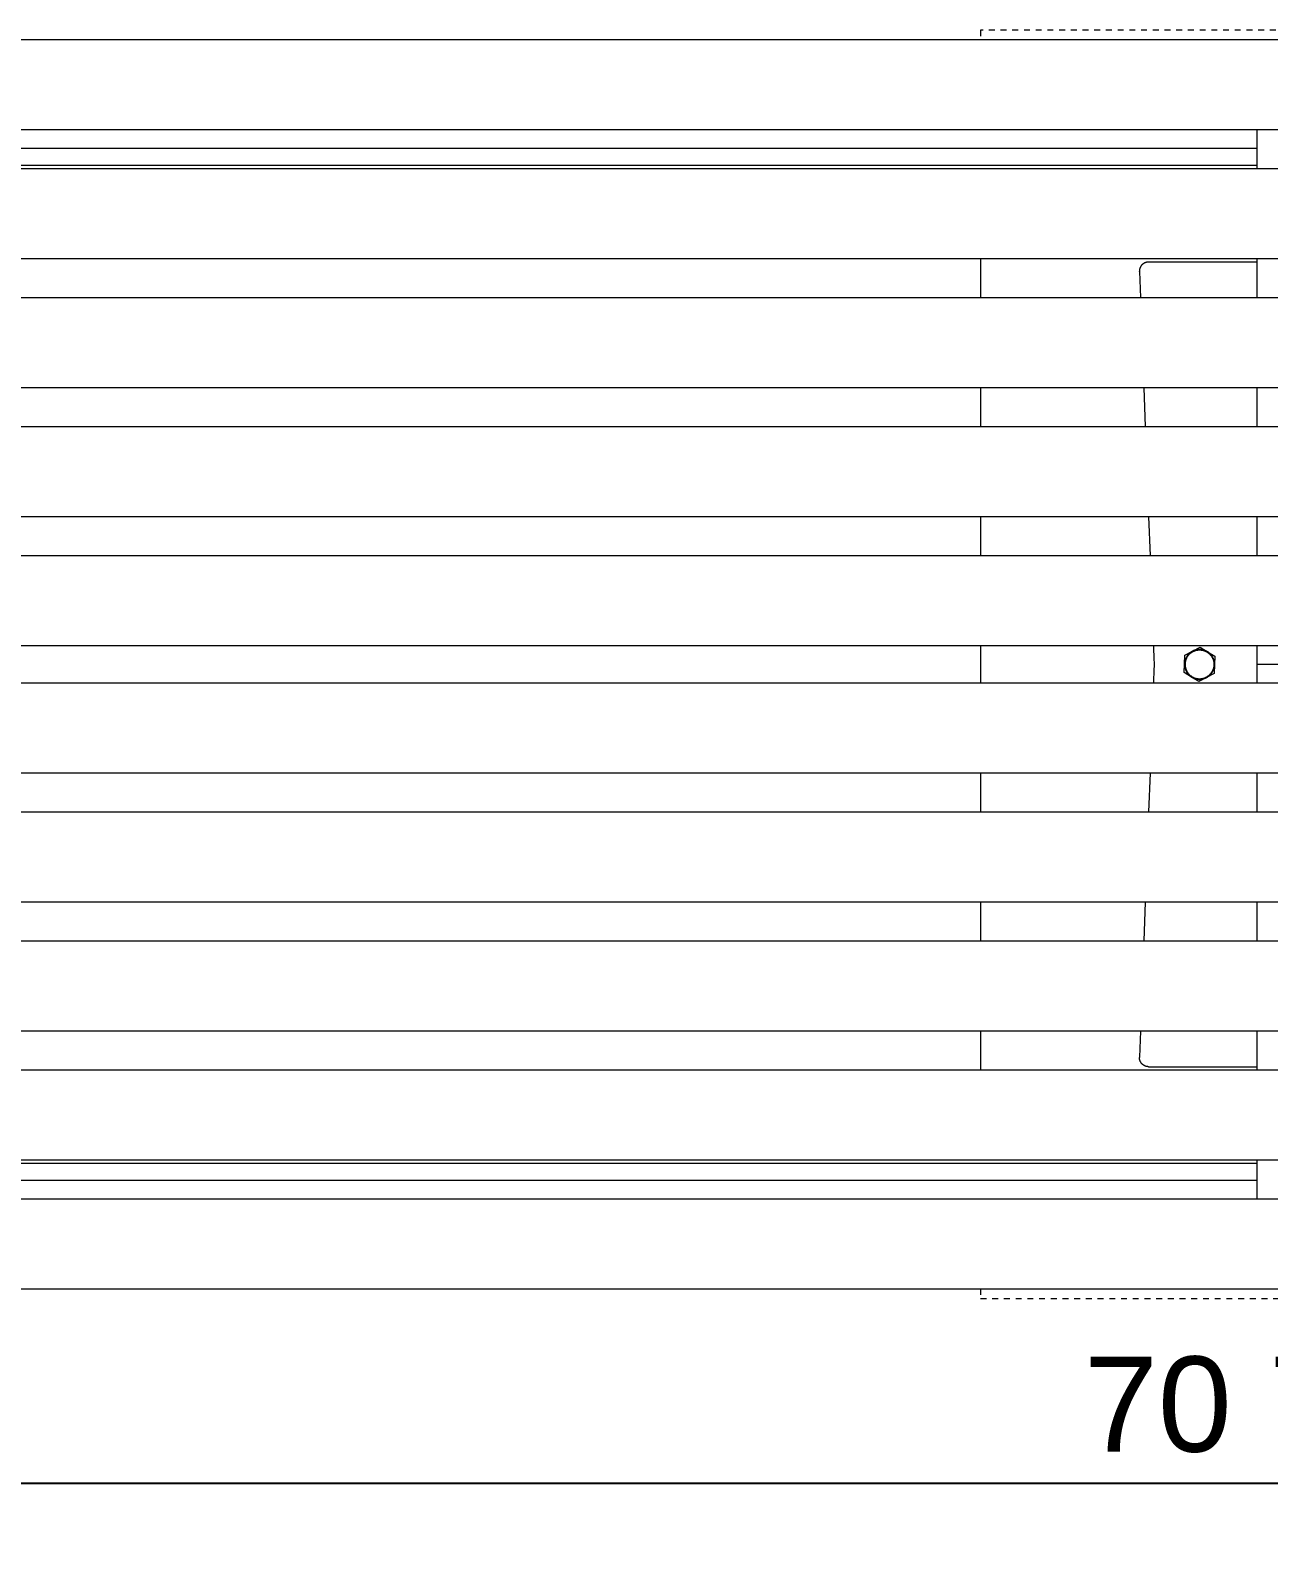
# Model space of a CAD drawing. Header units: inches. Extents: x 1 to 179, y 2 to 121.
# Drawn here: x 25.92 to 47.07, y 49.39 to 75.28 of the extents above; entities that cross this region are included whole.
import ezdxf

# ---------------------------------------------------------------- set-up
doc = ezdxf.new("R2010")
doc.units = ezdxf.units.IN
doc.linetypes.add('HIDDEN', pattern=[1.905, 1.27, -0.635])
for name, color, linetype, lineweight in [('ZANO_R', 7, 'Continuous', 0), ('ZANO_R_przerywana', 250, 'HIDDEN', 0), ('ZANO_W', 1, 'Continuous', 0)]:
    doc.layers.add(name, color=color, linetype=linetype, lineweight=lineweight)
doc.styles.get("Standard").update_dxf_attribs({"font": 'arial.ttf'})
doc.dimstyles.new('amerykanie', dxfattribs={"dimtxt": 50, "dimasz": 50, "dimexe": 0.5, "dimexo": 0.5, "dimgap": 1, "dimtad": 1, "dimdec": 0, "dimzin": 0, "dimlunit": 5, "dimtxsty": 'Standard', "dimcen": 0.09, "dimclrd": 1, "dimclre": 1, "dimclrt": 1, "dimazin": 0, "dimtfac": 1, "dimtdec": 0, "dimtmove": 0, "dimatfit": 3, "dimfxl": 1, "dimtzin": 0, "dimarcsym": 1})

# ---------------------------------------------------------------- blocks, each defined once
blk = doc.blocks.new('*D404')
at = {"layer": 'ZANO_W', "color": 1, "lineweight": -2}
for p, q in [((11.639, 53.528), (11.639, 49.969)), ((82.505, 53.528), (82.505, 49.969)), ((12.639, 50.469), (81.505, 50.469))]:
    blk.add_line(p, q, dxfattribs=at)
at = {"layer": 'ZANO_W', "color": 1}
for points in [[(12.639, 50.636), (12.639, 50.302), (11.639, 50.469)], [(81.505, 50.302), (81.505, 50.636), (82.505, 50.469)]]:
    blk.add_solid(points, dxfattribs=at)
at = {"layer": 'ZANO_W', "color": 1, "insert": (47.072, 51.809), "char_height": 1.625, "attachment_point": 5}
blk.add_mtext('70 7/8', dxfattribs=at)

msp = doc.modelspace()

# ---------------------------------------------------------------- linework, layer by layer
at = {"layer": 'ZANO_R'}
for p, q in [((11.83556, 75.12054), (82.30796, 75.12054)), ((82.30796, 73.57891), (11.83556, 73.57891)), ((46.87491, 72.91778), (46.87491, 73.57891)), ((46.87491, 73.26164), (14.39462, 73.26164)), ((11.83556, 72.91778), (82.30796, 72.91778)), ((46.87491, 72.96846), (14.39462, 72.96846)), ((82.30796, 71.37615), (11.83556, 71.37615)), ((42.15051, 71.37615), (42.15051, 70.71503)), ((44.86907, 71.20753), (44.86771, 71.20233)), ((44.87061, 71.21268), (44.86907, 71.20753)), ((44.87232, 71.21778), (44.87061, 71.21268)), ((44.87421, 71.22282), (44.87232, 71.21778)), ((44.87627, 71.22778), (44.87421, 71.22282)), ((44.8785, 71.23268), (44.87627, 71.22778)), ((44.88089, 71.23749), (44.8785, 71.23268)), ((44.88344, 71.24223), (44.88089, 71.23749)), ((44.88616, 71.24687), (44.88344, 71.24223)), ((44.88903, 71.25141), (44.88616, 71.24687)), ((44.89206, 71.25586), (44.88903, 71.25141)), ((44.89523, 71.2602), (44.89206, 71.25586)), ((44.89855, 71.26443), (44.89523, 71.2602)), ((44.90202, 71.26854), (44.89855, 71.26443)), ((44.90562, 71.27253), (44.90202, 71.26854)), ((44.90936, 71.2764), (44.90562, 71.27253)), ((44.91322, 71.28014), (44.90936, 71.2764)), ((44.91722, 71.28374), (44.91322, 71.28014)), ((44.92133, 71.2872), (44.91722, 71.28374)), ((44.92556, 71.29052), (44.92133, 71.2872)), ((44.9299, 71.2937), (44.92556, 71.29052)), ((44.93434, 71.29673), (44.9299, 71.2937)), ((44.93889, 71.2996), (44.93434, 71.29673)), ((44.94353, 71.30231), (44.93889, 71.2996)), ((44.94826, 71.30487), (44.94353, 71.30231)), ((44.95308, 71.30726), (44.94826, 71.30487)), ((44.95797, 71.30949), (44.95308, 71.30726)), ((44.96294, 71.31154), (44.95797, 71.30949)), ((44.96798, 71.31343), (44.96294, 71.31154)), ((44.97307, 71.31515), (44.96798, 71.31343)), ((44.97822, 71.31668), (44.97307, 71.31515)), ((44.98343, 71.31805), (44.97822, 71.31668)), ((44.98867, 71.31923), (44.98343, 71.31805)), ((44.99395, 71.32023), (44.98867, 71.31923)), ((44.99927, 71.32106), (44.99395, 71.32023)), ((45.00461, 71.3217), (44.99927, 71.32106)), ((45.00997, 71.32216), (45.00461, 71.3217)), ((45.01534, 71.32243), (45.00997, 71.32216)), ((45.02071, 71.32252), (45.01534, 71.32243)), ((46.87491, 71.32252), (45.02071, 71.32252)), ((46.87491, 70.71503), (46.87491, 71.37615)), ((44.86332, 71.17042), (44.86323, 71.16504)), ((44.86326, 71.16208), (44.86323, 71.16504)), ((44.86334, 71.15913), (44.86326, 71.16208)), ((44.8636, 71.17579), (44.86332, 71.17042)), ((44.86334, 71.15913), (44.88004, 70.71503)), ((44.86406, 71.18115), (44.8636, 71.17579)), ((44.8647, 71.18649), (44.86406, 71.18115)), ((44.86552, 71.1918), (44.8647, 71.18649)), ((44.86653, 71.19708), (44.86552, 71.1918)), ((44.86771, 71.20233), (44.86653, 71.19708)), ((11.83556, 70.71503), (82.30796, 70.71503)), ((82.30796, 69.1734), (11.83556, 69.1734)), ((42.15051, 69.1734), (42.15051, 68.51227)), ((44.93802, 69.1734), (44.96288, 68.51227)), ((46.87491, 68.51227), (46.87491, 69.1734)), ((11.83556, 68.51227), (82.30796, 68.51227)), ((82.30796, 66.97064), (11.83556, 66.97064)), ((42.15051, 66.97064), (42.15051, 66.30951)), ((45.02086, 66.97064), (45.04572, 66.30951)), ((46.87491, 66.30951), (46.87491, 66.97064)), ((11.83556, 66.30951), (82.30796, 66.30951)), ((82.30796, 64.76788), (11.83556, 64.76788)), ((42.15051, 64.76788), (42.15051, 64.13752)), ((45.1037, 64.76788), (45.11278, 64.52643)), ((45.77166, 64.679), (45.90246, 64.74771)), ((45.90246, 64.74771), (46.02736, 64.66878)), ((46.87491, 64.4527), (46.87491, 64.76788)), ((45.11278, 64.52643), (45.11382, 64.48944)), ((45.11382, 64.48944), (45.11417, 64.45245)), ((45.63496, 64.46267), (45.64086, 64.6103)), ((45.63623, 64.47991), (45.63545, 64.4713)), ((45.63731, 64.48848), (45.63623, 64.47991)), ((45.63867, 64.49702), (45.63731, 64.48848)), ((45.64032, 64.5055), (45.63867, 64.49702)), ((45.64225, 64.51393), (45.64032, 64.5055)), ((45.64086, 64.6103), (45.77166, 64.679)), ((45.64447, 64.52228), (45.64225, 64.51393)), ((45.64697, 64.53056), (45.64447, 64.52228)), ((45.64636, 64.48181), (45.6455, 64.47345)), ((45.6475, 64.49014), (45.64636, 64.48181)), ((45.64975, 64.53875), (45.64697, 64.53056)), ((45.64893, 64.49841), (45.6475, 64.49014)), ((45.65064, 64.50664), (45.64893, 64.49841)), ((45.6528, 64.54683), (45.64975, 64.53875)), ((45.65263, 64.5148), (45.65064, 64.50664)), ((45.6549, 64.52289), (45.65263, 64.5148)), ((45.65612, 64.55481), (45.6528, 64.54683)), ((45.65744, 64.5309), (45.6549, 64.52289)), ((45.65971, 64.56268), (45.65612, 64.55481)), ((45.66026, 64.53882), (45.65744, 64.5309)), ((45.66357, 64.57041), (45.65971, 64.56268)), ((45.66334, 64.54664), (45.66026, 64.53882)), ((45.66669, 64.55434), (45.66334, 64.54664)), ((45.66768, 64.57802), (45.66357, 64.57041)), ((45.6703, 64.56193), (45.66669, 64.55434)), ((45.67205, 64.58547), (45.66768, 64.57802)), ((45.67416, 64.56939), (45.6703, 64.56193)), ((45.67667, 64.59278), (45.67205, 64.58547)), ((45.67828, 64.57671), (45.67416, 64.56939)), ((45.68153, 64.59993), (45.67667, 64.59278)), ((45.68265, 64.58389), (45.67828, 64.57671)), ((45.68663, 64.60691), (45.68153, 64.59993)), ((45.68265, 64.58389), (45.68726, 64.59092)), ((45.69196, 64.61371), (45.68663, 64.60691)), ((45.68726, 64.59092), (45.6921, 64.59778)), ((45.69752, 64.62033), (45.69196, 64.61371)), ((45.6921, 64.59778), (45.69718, 64.60447)), ((45.69718, 64.60447), (45.70248, 64.61099)), ((45.7033, 64.62676), (45.69752, 64.62033)), ((45.70248, 64.61099), (45.70801, 64.61732)), ((45.7093, 64.63299), (45.7033, 64.62676)), ((45.70801, 64.61732), (45.71374, 64.62346)), ((45.7155, 64.63901), (45.7093, 64.63299)), ((45.71374, 64.62346), (45.71968, 64.6294)), ((45.7219, 64.64482), (45.7155, 64.63901)), ((45.71968, 64.6294), (45.72582, 64.63514)), ((45.72849, 64.65041), (45.7219, 64.64482)), ((45.72582, 64.63514), (45.73216, 64.64066)), ((45.73527, 64.65577), (45.72849, 64.65041)), ((45.73216, 64.64066), (45.73867, 64.64596)), ((45.74223, 64.66091), (45.73527, 64.65577)), ((45.73867, 64.64596), (45.74537, 64.65104)), ((45.74935, 64.6658), (45.74223, 64.66091)), ((45.74537, 64.65104), (45.75224, 64.65588)), ((45.75664, 64.67045), (45.74935, 64.6658)), ((45.75224, 64.65588), (45.75926, 64.66049)), ((45.76408, 64.67485), (45.75664, 64.67045)), ((45.75926, 64.66049), (45.76644, 64.66485)), ((45.77166, 64.679), (45.76408, 64.67485)), ((45.76644, 64.66485), (45.77376, 64.66897)), ((45.77938, 64.68289), (45.77166, 64.679)), ((45.77376, 64.66897), (45.78123, 64.67284)), ((45.78723, 64.68652), (45.77938, 64.68289)), ((45.78123, 64.67284), (45.78881, 64.67644)), ((45.79519, 64.68988), (45.78723, 64.68652)), ((45.78881, 64.67644), (45.79652, 64.67979)), ((45.80326, 64.69297), (45.79519, 64.68988)), ((45.79652, 64.67979), (45.80434, 64.68287)), ((45.81144, 64.69578), (45.80326, 64.69297)), ((45.80434, 64.68287), (45.81225, 64.68569)), ((45.8197, 64.69832), (45.81144, 64.69578)), ((45.81225, 64.68569), (45.82026, 64.68823)), ((45.82804, 64.70058), (45.8197, 64.69832)), ((45.82026, 64.68823), (45.82835, 64.69049)), ((45.83646, 64.70255), (45.82804, 64.70058)), ((45.82835, 64.69049), (45.83652, 64.69248)), ((45.84494, 64.70424), (45.83646, 64.70255)), ((45.83652, 64.69248), (45.84474, 64.69419)), ((45.84474, 64.69419), (45.85302, 64.69562)), ((45.85347, 64.70564), (45.84494, 64.70424)), ((45.85302, 64.69562), (45.86135, 64.69676)), ((45.86204, 64.70675), (45.85347, 64.70564)), ((45.86135, 64.69676), (45.86971, 64.69762)), ((45.87065, 64.70757), (45.86204, 64.70675)), ((45.86971, 64.69762), (45.87809, 64.69819)), ((45.87927, 64.7081), (45.87065, 64.70757)), ((45.87809, 64.69819), (45.88648, 64.69848)), ((45.88792, 64.70834), (45.87927, 64.7081)), ((45.88648, 64.69848), (45.89489, 64.69848)), ((45.89656, 64.70829), (45.88792, 64.70834)), ((45.89489, 64.69848), (45.90328, 64.69819)), ((45.9052, 64.70794), (45.89656, 64.70829)), ((45.90328, 64.69819), (45.91167, 64.69761)), ((45.91382, 64.7073), (45.9052, 64.70794)), ((45.91167, 64.69761), (45.92002, 64.69675)), ((45.92241, 64.70638), (45.91382, 64.7073)), ((45.92002, 64.69675), (45.92835, 64.69561)), ((45.93097, 64.70516), (45.92241, 64.70638)), ((45.92835, 64.69561), (45.93663, 64.69418)), ((45.93948, 64.70365), (45.93097, 64.70516)), ((45.93663, 64.69418), (45.94485, 64.69247)), ((45.94794, 64.70186), (45.93948, 64.70365)), ((45.94485, 64.69247), (45.95302, 64.69048)), ((45.95633, 64.69979), (45.94794, 64.70186)), ((45.95302, 64.69048), (45.96111, 64.68821)), ((45.96465, 64.69743), (45.95633, 64.69979)), ((45.96111, 64.68821), (45.96912, 64.68567)), ((45.97288, 64.69479), (45.96465, 64.69743)), ((45.96912, 64.68567), (45.97703, 64.68286)), ((45.98101, 64.69187), (45.97288, 64.69479)), ((45.97703, 64.68286), (45.98485, 64.67977)), ((45.98905, 64.68869), (45.98101, 64.69187)), ((45.98485, 64.67977), (45.99255, 64.67642)), ((45.99697, 64.68523), (45.98905, 64.68869)), ((45.99255, 64.67642), (46.00014, 64.67282)), ((46.00477, 64.6815), (45.99697, 64.68523)), ((46.00014, 64.67282), (46.0076, 64.66895)), ((46.01244, 64.67752), (46.00477, 64.6815)), ((46.0076, 64.66895), (46.01492, 64.66483)), ((46.01998, 64.67328), (46.01244, 64.67752)), ((46.01492, 64.66483), (46.0221, 64.66046)), ((46.02736, 64.66878), (46.01998, 64.67328)), ((46.0221, 64.66046), (46.02913, 64.65586)), ((46.02736, 64.66878), (46.15226, 64.58986)), ((46.03459, 64.66404), (46.02736, 64.66878)), ((46.02913, 64.65586), (46.03599, 64.65101)), ((46.04165, 64.65906), (46.03459, 64.66404)), ((46.03599, 64.65101), (46.04269, 64.64593)), ((46.04855, 64.65384), (46.04165, 64.65906)), ((46.04269, 64.64593), (46.0492, 64.64063)), ((46.05526, 64.6484), (46.04855, 64.65384)), ((46.0492, 64.64063), (46.05554, 64.63511)), ((46.06178, 64.64273), (46.05526, 64.6484)), ((46.05554, 64.63511), (46.06168, 64.62937)), ((46.06168, 64.62937), (46.06762, 64.62343)), ((46.06811, 64.63684), (46.06178, 64.64273)), ((46.06762, 64.62343), (46.07335, 64.61729)), ((46.07424, 64.63074), (46.06811, 64.63684)), ((46.07335, 64.61729), (46.07887, 64.61095)), ((46.08015, 64.62444), (46.07424, 64.63074)), ((46.07887, 64.61095), (46.08417, 64.60444)), ((46.08585, 64.61794), (46.08015, 64.62444)), ((46.08417, 64.60444), (46.08925, 64.59774)), ((46.09133, 64.61125), (46.08585, 64.61794)), ((46.08925, 64.59774), (46.09409, 64.59088)), ((46.09658, 64.60439), (46.09133, 64.61125)), ((46.09409, 64.59088), (46.0987, 64.58385)), ((46.1016, 64.59734), (46.09658, 64.60439)), ((46.0987, 64.58385), (46.10307, 64.57667)), ((46.10637, 64.59014), (46.1016, 64.59734)), ((46.10307, 64.57667), (46.10718, 64.56935)), ((46.1109, 64.58277), (46.10637, 64.59014)), ((46.10718, 64.56935), (46.11105, 64.56189)), ((46.11517, 64.57526), (46.1109, 64.58277)), ((46.11105, 64.56189), (46.11466, 64.5543)), ((46.11466, 64.5543), (46.118, 64.54659)), ((46.11919, 64.56761), (46.11517, 64.57526)), ((46.118, 64.54659), (46.12109, 64.53877)), ((46.12295, 64.55982), (46.11919, 64.56761)), ((46.12109, 64.53877), (46.1239, 64.53086)), ((46.12645, 64.55192), (46.12295, 64.55982)), ((46.1239, 64.53086), (46.12644, 64.52285)), ((46.12644, 64.52285), (46.12871, 64.51476)), ((46.12967, 64.5439), (46.12645, 64.55192)), ((46.12871, 64.51476), (46.13069, 64.50659)), ((46.13262, 64.53577), (46.12967, 64.5439)), ((46.13069, 64.50659), (46.1324, 64.49837)), ((46.1324, 64.49837), (46.13383, 64.49009)), ((46.1353, 64.52755), (46.13262, 64.53577)), ((46.13383, 64.49009), (46.13497, 64.48176)), ((46.13497, 64.48176), (46.13583, 64.47341)), ((46.1377, 64.51925), (46.1353, 64.52755)), ((46.13981, 64.51087), (46.1377, 64.51925)), ((46.14164, 64.50242), (46.13981, 64.51087)), ((46.14319, 64.49391), (46.14164, 64.50242)), ((46.14444, 64.48536), (46.14319, 64.49391)), ((46.14541, 64.47677), (46.14444, 64.48536)), ((46.14609, 64.46815), (46.14541, 64.47677)), ((46.15226, 64.58986), (46.14636, 64.44223)), ((45.11278, 64.37847), (45.10372, 64.13752)), ((45.11382, 64.41545), (45.11278, 64.37847)), ((45.11417, 64.45245), (45.11382, 64.41545)), ((45.62906, 64.31504), (45.63496, 64.46267)), ((45.75396, 64.23611), (45.62906, 64.31504)), ((45.63496, 64.46267), (45.63476, 64.45402)), ((45.63476, 64.45402), (45.63485, 64.44538)), ((45.63485, 64.44538), (45.63524, 64.43674)), ((45.63545, 64.4713), (45.63496, 64.46267)), ((45.63524, 64.43674), (45.63592, 64.42813)), ((45.63592, 64.42813), (45.63688, 64.41954)), ((45.63688, 64.41954), (45.63814, 64.41098)), ((45.63814, 64.41098), (45.63968, 64.40248)), ((45.63968, 64.40248), (45.64151, 64.39403)), ((45.64151, 64.39403), (45.64363, 64.38565)), ((45.64363, 64.38565), (45.64603, 64.37734)), ((45.64464, 64.45667), (45.64463, 64.44827)), ((45.64463, 64.44827), (45.64492, 64.43987)), ((45.64492, 64.46507), (45.64464, 64.45667)), ((45.6455, 64.47345), (45.64492, 64.46507)), ((45.64492, 64.43987), (45.64549, 64.43149)), ((45.64549, 64.43149), (45.64635, 64.42313)), ((45.64603, 64.37734), (45.6487, 64.36913)), ((45.64635, 64.42313), (45.6475, 64.41481)), ((45.6475, 64.41481), (45.64892, 64.40653)), ((45.6487, 64.36913), (45.65165, 64.361)), ((45.64892, 64.40653), (45.65063, 64.3983)), ((45.65063, 64.3983), (45.65262, 64.39014)), ((45.65165, 64.361), (45.65488, 64.35298)), ((45.65262, 64.39014), (45.65489, 64.38205)), ((45.65488, 64.35298), (45.65837, 64.34507)), ((45.65489, 64.38205), (45.65743, 64.37404)), ((45.65743, 64.37404), (45.66024, 64.36612)), ((45.65837, 64.34507), (45.66213, 64.33729)), ((45.66024, 64.36612), (45.66332, 64.35831)), ((45.66213, 64.33729), (45.66615, 64.32964)), ((45.66332, 64.35831), (45.66667, 64.3506)), ((45.66615, 64.32964), (45.67043, 64.32212)), ((45.66667, 64.3506), (45.67028, 64.34301)), ((45.67028, 64.34301), (45.67414, 64.33555)), ((45.67043, 64.32212), (45.67496, 64.31476)), ((45.67414, 64.33555), (45.67826, 64.32823)), ((45.67496, 64.31476), (45.67973, 64.30755)), ((45.67826, 64.32823), (45.68262, 64.32105)), ((45.67973, 64.30755), (45.68474, 64.30051)), ((45.68262, 64.32105), (45.68723, 64.31402)), ((45.68474, 64.30051), (45.68999, 64.29364)), ((45.68723, 64.31402), (45.69207, 64.30716)), ((45.68999, 64.29364), (45.69547, 64.28696)), ((45.69207, 64.30716), (45.69715, 64.30046)), ((45.69547, 64.28696), (45.70117, 64.28046)), ((45.69715, 64.30046), (45.70245, 64.29394)), ((45.70117, 64.28046), (45.70709, 64.27416)), ((45.70245, 64.29394), (45.70797, 64.28761)), ((45.70709, 64.27416), (45.71321, 64.26806)), ((45.70797, 64.28761), (45.71371, 64.28147)), ((45.71321, 64.26806), (45.71954, 64.26217)), ((45.71371, 64.28147), (45.71965, 64.27553)), ((45.71954, 64.26217), (45.72607, 64.2565)), ((45.71965, 64.27553), (45.72579, 64.26979)), ((45.72579, 64.26979), (45.73212, 64.26427)), ((45.72607, 64.2565), (45.73278, 64.25105)), ((45.73212, 64.26427), (45.73864, 64.25897)), ((45.73278, 64.25105), (45.73967, 64.24584)), ((45.73864, 64.25897), (45.74533, 64.25389)), ((45.73967, 64.24584), (45.74673, 64.24085)), ((45.74533, 64.25389), (45.7522, 64.24904)), ((45.74673, 64.24085), (45.75396, 64.23611)), ((45.7522, 64.24904), (45.75922, 64.24443)), ((45.87886, 64.15719), (45.75396, 64.23611)), ((45.75396, 64.23611), (45.76135, 64.23162)), ((45.75922, 64.24443), (45.7664, 64.24007)), ((45.76135, 64.23162), (45.76888, 64.22738)), ((45.7664, 64.24007), (45.77372, 64.23595)), ((45.76888, 64.22738), (45.77655, 64.22339)), ((45.77372, 64.23595), (45.78118, 64.23208)), ((45.77655, 64.22339), (45.78435, 64.21967)), ((45.78118, 64.23208), (45.78877, 64.22847)), ((45.78435, 64.21967), (45.79227, 64.21621)), ((45.78877, 64.22847), (45.79648, 64.22513)), ((45.79227, 64.21621), (45.80031, 64.21302)), ((45.79648, 64.22513), (45.80429, 64.22204)), ((45.80429, 64.22204), (45.81221, 64.21923)), ((45.81221, 64.21923), (45.82022, 64.21669)), ((45.82022, 64.21669), (45.82831, 64.21442)), ((46.00966, 64.2259), (45.87886, 64.15719)), ((45.95297, 64.21441), (45.96106, 64.21667)), ((45.96106, 64.21667), (45.96907, 64.21921)), ((45.96907, 64.21921), (45.97699, 64.22203)), ((45.97699, 64.22203), (45.9848, 64.22511)), ((45.9848, 64.22511), (45.99251, 64.22845)), ((45.98613, 64.21502), (45.9941, 64.21838)), ((45.99251, 64.22845), (46.0001, 64.23206)), ((45.9941, 64.21838), (46.00195, 64.22201)), ((46.0001, 64.23206), (46.00756, 64.23593)), ((46.00195, 64.22201), (46.00966, 64.2259)), ((46.00756, 64.23593), (46.01488, 64.24004)), ((46.14046, 64.2946), (46.00966, 64.2259)), ((46.00966, 64.2259), (46.01725, 64.23005)), ((46.01488, 64.24004), (46.02206, 64.24441)), ((46.01725, 64.23005), (46.02469, 64.23445)), ((46.02206, 64.24441), (46.02909, 64.24902)), ((46.02469, 64.23445), (46.03197, 64.2391)), ((46.02909, 64.24902), (46.03595, 64.25386)), ((46.03197, 64.2391), (46.0391, 64.24399)), ((46.03595, 64.25386), (46.04265, 64.25894)), ((46.0391, 64.24399), (46.04605, 64.24913)), ((46.04265, 64.25894), (46.04917, 64.26424)), ((46.04605, 64.24913), (46.05283, 64.25449)), ((46.04917, 64.26424), (46.0555, 64.26976)), ((46.05283, 64.25449), (46.05943, 64.26008)), ((46.0555, 64.26976), (46.06164, 64.27549)), ((46.05943, 64.26008), (46.06583, 64.26589)), ((46.06164, 64.27549), (46.06758, 64.28144)), ((46.06583, 64.26589), (46.07203, 64.27191)), ((46.06758, 64.28144), (46.07332, 64.28758)), ((46.07203, 64.27191), (46.07802, 64.27814)), ((46.07332, 64.28758), (46.07884, 64.29391)), ((46.07802, 64.27814), (46.0838, 64.28457)), ((46.07884, 64.29391), (46.08414, 64.30042)), ((46.0838, 64.28457), (46.08936, 64.29119)), ((46.08414, 64.30042), (46.08922, 64.30712)), ((46.08922, 64.30712), (46.09407, 64.31398)), ((46.08936, 64.29119), (46.0947, 64.29799)), ((46.09407, 64.31398), (46.09868, 64.32101)), ((46.0947, 64.29799), (46.0998, 64.30497)), ((46.10304, 64.32819), (46.09868, 64.32101)), ((46.0998, 64.30497), (46.10466, 64.31212)), ((46.10716, 64.33551), (46.10304, 64.32819)), ((46.10466, 64.31212), (46.10928, 64.31942)), ((46.11103, 64.34297), (46.10716, 64.33551)), ((46.10928, 64.31942), (46.11364, 64.32688)), ((46.11464, 64.35056), (46.11103, 64.34297)), ((46.11364, 64.32688), (46.11776, 64.33449)), ((46.11799, 64.35826), (46.11464, 64.35056)), ((46.11776, 64.33449), (46.12161, 64.34222)), ((46.12107, 64.36608), (46.11799, 64.35826)), ((46.12388, 64.374), (46.12107, 64.36608)), ((46.12161, 64.34222), (46.1252, 64.35009)), ((46.12643, 64.382), (46.12388, 64.374)), ((46.1252, 64.35009), (46.12853, 64.35807)), ((46.12869, 64.39009), (46.12643, 64.382)), ((46.12853, 64.35807), (46.13158, 64.36615)), ((46.13068, 64.39826), (46.12869, 64.39009)), ((46.13239, 64.40648), (46.13068, 64.39826)), ((46.13158, 64.36615), (46.13436, 64.37434)), ((46.13382, 64.41476), (46.13239, 64.40648)), ((46.13497, 64.42309), (46.13382, 64.41476)), ((46.13436, 64.37434), (46.13685, 64.38261)), ((46.13583, 64.43144), (46.13497, 64.42309)), ((46.13583, 64.47341), (46.1364, 64.46502)), ((46.1364, 64.43983), (46.13583, 64.43144)), ((46.1364, 64.46502), (46.13669, 64.45663)), ((46.13669, 64.44822), (46.1364, 64.43983)), ((46.13669, 64.45663), (46.13669, 64.44822)), ((46.13685, 64.38261), (46.13907, 64.39097)), ((46.13907, 64.39097), (46.14101, 64.39939)), ((46.14636, 64.44223), (46.14046, 64.2946)), ((46.14101, 64.39939), (46.14266, 64.40788)), ((46.14266, 64.40788), (46.14402, 64.41642)), ((46.14402, 64.41642), (46.14509, 64.42499)), ((46.14509, 64.42499), (46.14587, 64.4336)), ((46.14587, 64.4336), (46.14636, 64.44223)), ((46.14647, 64.45952), (46.14609, 64.46815)), ((46.14636, 64.44223), (46.14656, 64.45087)), ((46.14656, 64.45087), (46.14647, 64.45952)), ((46.87491, 64.13752), (46.87491, 64.4527)), ((47.26861, 64.4527), (46.87491, 64.4527)), ((11.83556, 64.13752), (82.30796, 64.13752)), ((45.80031, 64.21302), (45.80845, 64.21011)), ((45.80845, 64.21011), (45.81668, 64.20747)), ((45.81668, 64.20747), (45.825, 64.20511)), ((45.825, 64.20511), (45.83339, 64.20304)), ((45.82831, 64.21442), (45.83647, 64.21243)), ((45.83339, 64.20304), (45.84184, 64.20124)), ((45.83647, 64.21243), (45.8447, 64.21072)), ((45.84184, 64.20124), (45.85035, 64.19974)), ((45.8447, 64.21072), (45.85298, 64.20929)), ((45.85035, 64.19974), (45.85891, 64.19852)), ((45.85298, 64.20929), (45.8613, 64.20814)), ((45.85891, 64.19852), (45.86751, 64.19759)), ((45.8613, 64.20814), (45.86966, 64.20728)), ((45.86751, 64.19759), (45.87613, 64.19696)), ((45.86966, 64.20728), (45.87804, 64.20671)), ((45.87613, 64.19696), (45.88477, 64.19661)), ((45.87804, 64.20671), (45.88644, 64.20642)), ((45.88477, 64.19661), (45.89341, 64.19656)), ((45.88644, 64.20642), (45.89484, 64.20642)), ((45.89341, 64.19656), (45.90205, 64.1968)), ((45.89484, 64.20642), (45.90324, 64.20671)), ((45.90205, 64.1968), (45.91068, 64.19733)), ((45.90324, 64.20671), (45.91162, 64.20728)), ((45.91068, 64.19733), (45.91928, 64.19815)), ((45.91162, 64.20728), (45.91998, 64.20814)), ((45.91928, 64.19815), (45.92786, 64.19926)), ((45.91998, 64.20814), (45.9283, 64.20928)), ((45.92786, 64.19926), (45.93639, 64.20066)), ((45.9283, 64.20928), (45.93658, 64.21071)), ((45.93639, 64.20066), (45.94486, 64.20235)), ((45.93658, 64.21071), (45.94481, 64.21242)), ((45.94481, 64.21242), (45.95297, 64.21441)), ((45.94486, 64.20235), (45.95328, 64.20432)), ((45.95328, 64.20432), (45.96162, 64.20658)), ((45.96162, 64.20658), (45.96989, 64.20912)), ((45.96989, 64.20912), (45.97806, 64.21193)), ((45.97806, 64.21193), (45.98613, 64.21502)), ((82.30796, 62.59589), (11.83556, 62.59589)), ((42.15051, 62.59589), (42.15051, 61.93476)), ((45.04574, 62.59589), (45.02088, 61.93476)), ((46.87491, 61.93476), (46.87491, 62.59589)), ((11.83556, 61.93476), (82.30796, 61.93476)), ((82.30796, 60.39314), (11.83556, 60.39314)), ((42.15051, 60.39314), (42.15051, 59.73201)), ((44.9629, 60.39314), (44.93804, 59.73201)), ((46.87491, 59.73201), (46.87491, 60.39314)), ((11.83556, 59.73201), (82.30796, 59.73201)), ((82.30796, 58.19038), (11.83556, 58.19038)), ((42.15051, 58.19038), (42.15051, 57.52925)), ((44.88006, 58.19038), (44.86334, 57.74577)), ((46.87491, 57.52925), (46.87491, 58.19038)), ((44.86326, 57.74281), (44.86323, 57.73985)), ((44.86334, 57.74577), (44.86326, 57.74281)), ((11.83556, 57.52925), (82.30796, 57.52925)), ((44.86332, 57.73448), (44.86323, 57.73985)), ((44.8636, 57.72911), (44.86332, 57.73448)), ((44.86406, 57.72375), (44.8636, 57.72911)), ((44.8647, 57.71841), (44.86406, 57.72375)), ((44.86552, 57.7131), (44.8647, 57.71841)), ((44.86653, 57.70781), (44.86552, 57.7131)), ((44.86771, 57.70257), (44.86653, 57.70781)), ((44.86907, 57.69737), (44.86771, 57.70257)), ((44.87061, 57.69221), (44.86907, 57.69737)), ((44.87232, 57.68712), (44.87061, 57.69221)), ((44.87421, 57.68208), (44.87232, 57.68712)), ((44.87627, 57.67711), (44.87421, 57.68208)), ((44.8785, 57.67222), (44.87627, 57.67711)), ((44.88089, 57.6674), (44.8785, 57.67222)), ((44.88344, 57.66267), (44.88089, 57.6674)), ((44.88616, 57.65803), (44.88344, 57.66267)), ((44.88903, 57.65348), (44.88616, 57.65803)), ((44.89206, 57.64904), (44.88903, 57.65348)), ((44.89523, 57.6447), (44.89206, 57.64904)), ((44.89855, 57.64047), (44.89523, 57.6447)), ((44.90202, 57.63636), (44.89855, 57.64047)), ((44.90562, 57.63237), (44.90202, 57.63636)), ((44.90936, 57.6285), (44.90562, 57.63237)), ((44.91322, 57.62476), (44.90936, 57.6285)), ((44.91722, 57.62116), (44.91322, 57.62476)), ((44.92133, 57.6177), (44.91722, 57.62116)), ((44.92556, 57.61437), (44.92133, 57.6177)), ((44.9299, 57.6112), (44.92556, 57.61437)), ((44.93434, 57.60817), (44.9299, 57.6112)), ((44.93889, 57.6053), (44.93434, 57.60817)), ((44.94353, 57.60259), (44.93889, 57.6053)), ((44.94826, 57.60003), (44.94353, 57.60259)), ((44.95308, 57.59764), (44.94826, 57.60003)), ((44.95797, 57.59541), (44.95308, 57.59764)), ((44.96294, 57.59335), (44.95797, 57.59541)), ((44.96798, 57.59147), (44.96294, 57.59335)), ((44.97307, 57.58975), (44.96798, 57.59147)), ((44.97822, 57.58821), (44.97307, 57.58975)), ((44.98343, 57.58685), (44.97822, 57.58821)), ((44.98867, 57.58567), (44.98343, 57.58685)), ((44.99395, 57.58466), (44.98867, 57.58567)), ((44.99927, 57.58384), (44.99395, 57.58466)), ((45.00461, 57.5832), (44.99927, 57.58384)), ((45.00997, 57.58274), (45.00461, 57.5832)), ((45.01534, 57.58247), (45.00997, 57.58274)), ((45.02071, 57.58237), (45.01534, 57.58247)), ((45.02071, 57.58237), (46.87491, 57.58237)), ((82.30796, 55.98762), (11.83556, 55.98762)), ((14.39462, 55.93695), (46.87491, 55.93695)), ((46.87491, 55.3265), (46.87491, 55.98762)), ((14.39462, 55.64376), (46.87491, 55.64376)), ((11.83556, 55.3265), (82.30796, 55.3265)), ((82.30796, 53.78487), (11.83556, 53.78487))]:
    msp.add_line(p, q, dxfattribs=at)
at = {"layer": 'ZANO_R_przerywana', "ltscale": 0.05}
for p, q in [((42.15051, 75.27921), (42.15051, 75.12054)), ((51.99302, 75.27921), (42.15051, 75.27921)), ((42.15051, 53.78487), (42.15051, 53.62568)), ((42.15051, 53.62568), (51.99302, 53.62568))]:
    msp.add_line(p, q, dxfattribs=at)

# ---------------------------------------------------------------- dimensions: what is measured, and where the dimension line sits
at = {"layer": 'ZANO_W'}
dim = msp.add_linear_dim(base=(82.50481, 50.46887), p1=(11.63871, 54.02827), p2=(82.50481, 54.02827), dimstyle='amerykanie', override={"dimtxt": 1.625, "dimasz": 1, "dimgap": 0.5, "dimdec": 4, "dimaunit": 1, "dimadec": 1, "dimtdec": 4, "dimtmove": 1, "dimfrac": 2}, dxfattribs=at)
dim.commit()
dim.dimension.update_dxf_attribs({"geometry": '*D404', "text_midpoint": (47.07176, 51.80908)})

doc.saveas('drawing.dxf')
